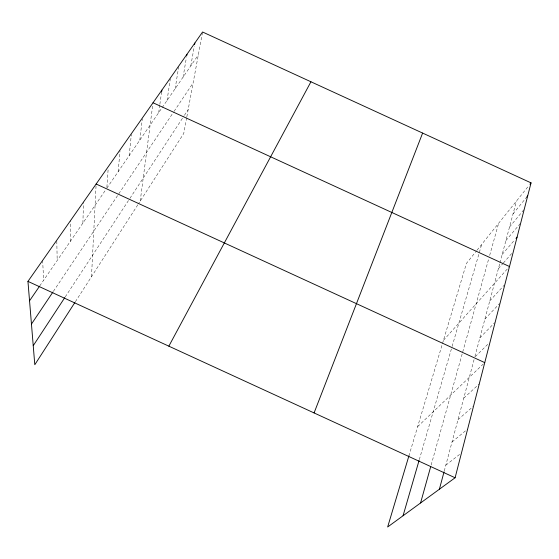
<?xml version="1.0" encoding="UTF-8"?>
<svg xmlns="http://www.w3.org/2000/svg" width="559" height="559" viewBox="0 0 559 559"><rect width="100%" height="100%" fill="white"/><g stroke="black" fill="none" stroke-linecap="round" stroke-linejoin="round"><path stroke-width="0.42" stroke-dasharray="2.79 2.1" d="M70.273 241.46L70.392 220.777M82.893 223.076L83.501 202.058M91.501 276.691L96.134 184.016M106.888 187.335L108.139 169.202M118.194 171.641L120.01 150.657M129.185 155.626L131.351 134.44M139.82 140.134L142.314 118.774M140.225 201.051L152.914 103.618M158.693 112.638L159.748 105.141M159.867 104.309L161.628 91.809M167.043 100.473L170.327 78.707M175.17 88.629L178.677 66.773M183.093 77.093L186.378 57.696M190.808 65.857L194.259 46.397M186.671 117.697L183.736 133.496L138.387 203.902M186.825 116.887L202.414 32.848M444.265 470.992L474.242 358.941M474.905 356.453L499.718 263.68M499.942 262.835L516.474 201.044M431.157 465.018L488.741 258.712M489.663 255.4L498.628 223.279M419.306 459.659L451.896 347.188M452.133 346.37L481.676 244.416M408.874 455.99L442.211 344.463M442.455 343.645L466.444 263.394L476.499 250.858M75.374 301.734L137.933 204.615M65.263 296.885L129.485 199.011M129.954 198.298L183.946 116.02M184.421 115.301L188.18 109.571M53.391 291.337L118.305 194.518M118.787 193.805L173.597 112.052M174.073 111.339L193.121 82.928M39.745 285.935L105.358 190.339M106.825 188.201L198.326 54.901M477.016 250.215L528.891 185.567M513.036 213.88L526.613 197.229M509.515 227.052L523.706 209.925M505.902 240.573L520.17 223.649M502.185 254.45L514.874 239.678M498.376 268.711L502.807 263.645M503.366 263.01L512.792 252.249M443.427 340.396L508.921 267.188M489.754 300.931L504.302 285.097M484.898 319.091L499.529 303.614M479.881 337.853L494.582 322.781M475.304 356.656L488.21 343.869M417.65 426.629L484.136 363.21M463.753 398.141L479.259 383.956M457.989 419.683L472.907 406.659M452.014 442.015L467.638 429.074M445.823 465.186L460.805 453.482M42.645 260.396L43.63 280.276M56.801 241.055L57.193 260.508"/><path stroke-width="0.84" d="M161.628 91.809L161.865 90.139M186.664 56.005L186.944 54.321M194.56 44.706L194.867 43.015M408.874 455.99L387.653 526.997L455.096 477.77L531.05 182.877L202.575 32.003L27.95 281.387L34.798 364.727L74.913 302.447M439.388 489.237L444.049 471.824M420.564 502.974L430.696 466.667M403.06 515.754L419.068 460.49M314.081 412.94L422.618 133.077M168.853 346.168L310.937 81.775M33.233 345.693L64.788 297.605M31.458 324.059L52.916 292.05M29.543 300.798L39.256 286.641M529.967 184.225L531.05 182.877M526.613 197.229L527.696 195.895M515.978 238.393L517.082 237.107M153.026 102.758L509.501 266.538M96.134 184.016L484.751 362.623M27.95 281.387L455.096 477.77"/></g></svg>
